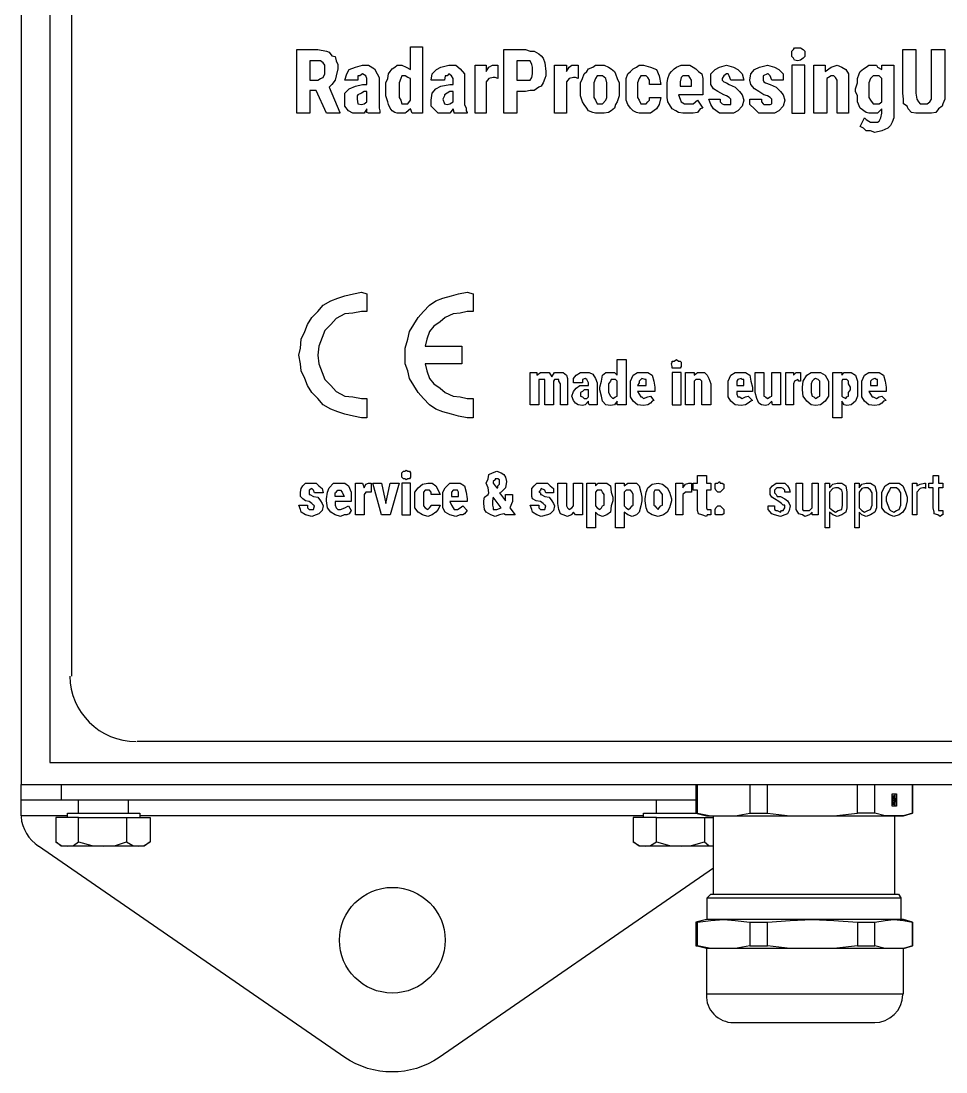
# Model space of a CAD drawing. Header units: millimetres. Extents: x 0 to 8410, y 0 to 5940.
# Drawn here: x 3699.7 to 3811.9, y 3948 to 4075.5 of the extents above; entities that cross this region are included whole.
import ezdxf

# ---------------------------------------------------------------- set-up
doc = ezdxf.new("R2010")
doc.units = ezdxf.units.MM
doc.header["$LTSCALE"] = 5
doc.layers.add('EL2', color=7, linetype='Continuous')
doc.layers.add('EL3', color=3, linetype='Continuous')

msp = doc.modelspace()

# ---------------------------------------------------------------- linework, layer by layer
at = {"layer": 'EL2'}
for points in [[(3737.08, 4067.48), (3738.35, 4064.41), (3738.35, 4064.3), (3736.76, 4064.3), (3735.49, 4067.06), (3734.75, 4067.06), (3734.75, 4064.3), (3733.16, 4064.3), (3733.16, 4072.03), (3735.7, 4072.03), (3736.76, 4071.82), (3737.08, 4071.71), (3737.4, 4071.29), (3737.82, 4071.18), (3737.93, 4070.65), (3738.14, 4070.23), (3738.14, 4069.7), (3737.93, 4068.85), (3737.82, 4068.33), (3737.4, 4067.8)], [(3743.96, 4067.27), (3743.96, 4068.01), (3744.17, 4068.54), (3744.28, 4069.07), (3744.49, 4069.38), (3744.7, 4069.7), (3745.02, 4069.91), (3745.34, 4070.13), (3745.87, 4070.13), (3746.4, 4069.91), (3746.92, 4069.6), (3746.92, 4072.35), (3748.41, 4072.35), (3748.41, 4064.3), (3747.14, 4064.3), (3746.92, 4064.83), (3746.4, 4064.41), (3746.29, 4064.3), (3745.87, 4064.3), (3745.34, 4064.3), (3745.02, 4064.41), (3744.7, 4064.62), (3744.49, 4064.94), (3744.28, 4065.36), (3744.17, 4065.68), (3743.96, 4066.42), (3743.96, 4066.95)], [(3762.8, 4067.58), (3762.48, 4067.48), (3761.95, 4067.06), (3761.43, 4067.06), (3760.9, 4066.95), (3759.84, 4066.95), (3759.84, 4064.3), (3758.25, 4064.3), (3758.25, 4072.03), (3760.9, 4072.03), (3761.43, 4071.82), (3761.95, 4071.82), (3762.48, 4071.5), (3762.8, 4071.29), (3763.01, 4070.97), (3763.22, 4070.44), (3763.33, 4069.38), (3763.33, 4068.85), (3763.22, 4068.54), (3763.01, 4068.01)], [(3793.18, 4071.5), (3793.18, 4071.82), (3793.39, 4072.03), (3793.5, 4072.24), (3793.92, 4072.24), (3794.24, 4072.24), (3794.56, 4072.03), (3794.77, 4071.82), (3794.77, 4071.5), (3794.77, 4071.18), (3794.56, 4070.97), (3794.24, 4070.76), (3793.92, 4070.65), (3793.5, 4070.76), (3793.39, 4070.97), (3793.18, 4071.18)], [(3811.71, 4066.74), (3811.71, 4066), (3811.49, 4065.47), (3811.39, 4065.15), (3810.96, 4064.83), (3810.65, 4064.41), (3810.12, 4064.3), (3809.27, 4064.3), (3808.21, 4064.3), (3807.68, 4064.41), (3807.26, 4064.83), (3807.15, 4065.15), (3806.73, 4065.47), (3806.73, 4066), (3806.62, 4066.74), (3806.62, 4072.03), (3808.21, 4072.03), (3808.21, 4066.74), (3808.32, 4066), (3808.53, 4065.68), (3808.74, 4065.47), (3809.27, 4065.47), (3809.59, 4065.47), (3809.91, 4065.68), (3810.12, 4066), (3810.12, 4066.74), (3810.12, 4072.03), (3811.71, 4072.03)], [(3735.7, 4070.65), (3734.75, 4070.65), (3734.75, 4068.33), (3735.7, 4068.33), (3736.02, 4068.54), (3736.34, 4068.64), (3736.55, 4069.07), (3736.55, 4069.6), (3736.55, 4070.13), (3736.34, 4070.44), (3736.02, 4070.65)], [(3761.43, 4070.65), (3760.9, 4070.65), (3759.84, 4070.65), (3759.84, 4068.33), (3760.9, 4068.33), (3761.43, 4068.33), (3761.64, 4068.64), (3761.74, 4069.07), (3761.74, 4069.38), (3761.74, 4069.91), (3761.64, 4070.23)], [(3739.94, 4064.3), (3739.41, 4064.62), (3738.98, 4065.15), (3738.98, 4065.89), (3738.98, 4066.74), (3739.51, 4067.27), (3740.26, 4067.58), (3741.1, 4067.8), (3741.63, 4067.8), (3741.63, 4068.33), (3741.63, 4068.54), (3741.53, 4068.85), (3741.1, 4069.07), (3740.78, 4068.85), (3740.57, 4068.85), (3740.57, 4068.33), (3738.98, 4068.33), (3739.2, 4069.07), (3739.51, 4069.6), (3740.26, 4069.91), (3741.1, 4070.13), (3741.84, 4070.13), (3742.59, 4069.7), (3742.9, 4069.07), (3743.12, 4068.64), (3743.12, 4068.11), (3743.12, 4065.68), (3743.12, 4065.36), (3743.12, 4064.94), (3743.22, 4064.62), (3743.22, 4064.41), (3743.22, 4064.3), (3741.84, 4064.3), (3741.63, 4064.41), (3741.63, 4064.83), (3741.31, 4064.3), (3740.57, 4064.3)], [(3750.63, 4069.91), (3751.58, 4070.13), (3752.43, 4070.13), (3752.96, 4069.7), (3753.49, 4069.07), (3753.49, 4068.64), (3753.49, 4068.11), (3753.49, 4065.68), (3753.49, 4065.36), (3753.7, 4064.94), (3753.7, 4064.62), (3753.8, 4064.41), (3753.8, 4064.3), (3752.22, 4064.3), (3752.22, 4064.41), (3752.11, 4064.83), (3751.69, 4064.3), (3751.05, 4064.3), (3750.31, 4064.3), (3749.99, 4064.62), (3749.46, 4065.15), (3749.46, 4065.89), (3749.57, 4066.74), (3749.99, 4067.27), (3750.63, 4067.58), (3751.69, 4067.8), (3752.11, 4067.8), (3752.11, 4068.33), (3752.11, 4068.54), (3751.9, 4068.85), (3751.58, 4069.07), (3751.37, 4068.85), (3751.16, 4068.85), (3751.05, 4068.33), (3749.46, 4068.33), (3749.57, 4069.07), (3750.1, 4069.6)], [(3757.51, 4068.54), (3757.19, 4068.64), (3756.98, 4068.64), (3756.45, 4068.54), (3756.13, 4068.11), (3756.13, 4064.3), (3754.76, 4064.3), (3754.76, 4070.13), (3756.13, 4070.13), (3756.13, 4069.38), (3756.45, 4069.91), (3756.87, 4070.13), (3756.98, 4070.13), (3757.4, 4070.13), (3757.51, 4070.13)], [(3764.39, 4070.13), (3765.87, 4070.13), (3765.87, 4069.38), (3766.19, 4069.91), (3766.51, 4070.13), (3766.93, 4070.13), (3767.04, 4070.13), (3767.25, 4070.13), (3767.25, 4068.54), (3766.93, 4068.64), (3766.72, 4068.64), (3766.19, 4068.54), (3765.87, 4068.11), (3765.87, 4064.3), (3764.39, 4064.3)], [(3772.22, 4066.95), (3772.22, 4066.42), (3772.01, 4065.68), (3771.8, 4065.36), (3771.69, 4064.94), (3771.27, 4064.62), (3770.95, 4064.41), (3770.42, 4064.3), (3769.9, 4064.3), (3769.37, 4064.3), (3769.05, 4064.41), (3768.52, 4064.62), (3768.31, 4064.94), (3767.99, 4065.36), (3767.78, 4065.68), (3767.57, 4066.42), (3767.57, 4066.95), (3767.57, 4067.27), (3767.57, 4068.01), (3767.78, 4068.54), (3767.99, 4069.07), (3768.31, 4069.38), (3768.52, 4069.7), (3769.05, 4069.91), (3769.37, 4070.13), (3769.9, 4070.13), (3770.42, 4070.13), (3770.95, 4069.91), (3771.27, 4069.7), (3771.69, 4069.38), (3771.8, 4069.07), (3772.01, 4068.54), (3772.22, 4068.01), (3772.22, 4067.27)], [(3775.19, 4070.13), (3776.03, 4069.91), (3776.77, 4069.6), (3777.09, 4068.85), (3777.3, 4067.8), (3775.93, 4067.8), (3775.93, 4068.33), (3775.72, 4068.64), (3775.5, 4068.85), (3775.19, 4068.85), (3774.87, 4068.85), (3774.66, 4068.54), (3774.45, 4068.01), (3774.45, 4067.27), (3774.45, 4066.95), (3774.45, 4066.21), (3774.66, 4065.89), (3774.87, 4065.47), (3775.19, 4065.47), (3775.5, 4065.47), (3775.72, 4065.68), (3775.93, 4065.89), (3775.93, 4066.21), (3777.3, 4066.21), (3777.09, 4065.36), (3776.77, 4064.83), (3776.03, 4064.3), (3775.19, 4064.3), (3774.66, 4064.3), (3774.34, 4064.41), (3773.92, 4064.62), (3773.6, 4064.94), (3773.28, 4065.36), (3773.07, 4065.89), (3773.07, 4066.95), (3773.07, 4067.27), (3773.07, 4068.54), (3773.28, 4069.07), (3773.6, 4069.38), (3773.92, 4069.7), (3774.34, 4069.91), (3774.66, 4070.13)], [(3782.38, 4064.94), (3782.07, 4064.83), (3781.75, 4064.41), (3781.22, 4064.3), (3780.48, 4064.3), (3779.95, 4064.3), (3779.42, 4064.41), (3779.1, 4064.62), (3778.68, 4064.83), (3778.36, 4065.36), (3778.15, 4065.68), (3778.04, 4066.21), (3778.04, 4066.74), (3778.04, 4067.27), (3778.04, 4068.01), (3778.15, 4068.54), (3778.36, 4069.07), (3778.57, 4069.38), (3778.89, 4069.7), (3779.21, 4069.91), (3779.74, 4070.13), (3780.27, 4070.13), (3780.8, 4070.13), (3781.22, 4069.91), (3781.54, 4069.7), (3781.85, 4069.38), (3782.28, 4069.07), (3782.38, 4068.54), (3782.38, 4068.01), (3782.38, 4067.27), (3782.38, 4066.53), (3779.42, 4066.53), (3779.63, 4066), (3779.74, 4065.68), (3780.16, 4065.47), (3780.48, 4065.47), (3781.22, 4065.47), (3781.75, 4065.89)], [(3784.4, 4069.91), (3785.24, 4070.13), (3786.09, 4069.91), (3786.62, 4069.6), (3787.15, 4069.07), (3787.36, 4068.33), (3785.77, 4068.33), (3785.56, 4068.85), (3785.46, 4069.07), (3785.24, 4069.07), (3784.93, 4068.85), (3784.71, 4068.54), (3784.71, 4068.33), (3784.93, 4068.11), (3785.24, 4068.01), (3785.56, 4067.8), (3786.3, 4067.48), (3786.83, 4066.95), (3787.15, 4066.53), (3787.36, 4065.89), (3787.15, 4065.15), (3786.62, 4064.62), (3786.09, 4064.3), (3785.24, 4064.3), (3784.4, 4064.3), (3783.66, 4064.83), (3783.34, 4065.36), (3783.12, 4066), (3784.5, 4066), (3784.5, 4065.68), (3784.71, 4065.47), (3784.93, 4065.36), (3785.24, 4065.36), (3785.77, 4065.36), (3785.77, 4065.47), (3785.77, 4065.89), (3785.77, 4066), (3785.56, 4066.21), (3785.24, 4066.42), (3784.93, 4066.53), (3784.19, 4066.95), (3783.66, 4067.27), (3783.34, 4067.8), (3783.34, 4068.33), (3783.34, 4069.07), (3783.87, 4069.6)], [(3790.22, 4064.3), (3789.16, 4064.3), (3788.63, 4064.83), (3788.1, 4065.36), (3788.1, 4066), (3789.48, 4066), (3789.48, 4065.68), (3789.69, 4065.47), (3789.79, 4065.36), (3790.22, 4065.36), (3790.32, 4065.36), (3790.53, 4065.36), (3790.75, 4065.47), (3790.75, 4065.89), (3790.75, 4066), (3790.53, 4066.21), (3790.22, 4066.42), (3789.79, 4066.53), (3789.16, 4066.95), (3788.63, 4067.27), (3788.21, 4067.8), (3788.1, 4068.33), (3788.21, 4069.07), (3788.63, 4069.6), (3789.26, 4069.91), (3790.22, 4070.13), (3791.06, 4069.91), (3791.59, 4069.6), (3792.12, 4069.07), (3792.12, 4068.33), (3790.75, 4068.33), (3790.53, 4068.85), (3790.32, 4069.07), (3790.22, 4069.07), (3789.69, 4068.85), (3789.69, 4068.54), (3789.69, 4068.33), (3789.79, 4068.11), (3790, 4068.01), (3790.53, 4067.8), (3791.27, 4067.48), (3791.8, 4066.95), (3792.12, 4066.53), (3792.33, 4065.89), (3792.12, 4065.15), (3791.59, 4064.62), (3791.06, 4064.3)], [(3793.18, 4064.3), (3794.77, 4064.3), (3794.77, 4070.13), (3793.18, 4070.13)], [(3797.2, 4069.38), (3797.94, 4069.91), (3798.69, 4070.13), (3799.22, 4069.91), (3799.74, 4069.6), (3800.06, 4069.07), (3800.06, 4068.54), (3800.06, 4068.01), (3800.06, 4064.3), (3798.69, 4064.3), (3798.69, 4068.01), (3798.69, 4068.33), (3798.47, 4068.64), (3798.26, 4068.85), (3797.94, 4068.85), (3797.63, 4068.64), (3797.42, 4068.54), (3797.42, 4064.3), (3795.83, 4064.3), (3795.83, 4070.13), (3797.2, 4070.13)], [(3800.91, 4067.27), (3801.12, 4068.01), (3801.12, 4068.54), (3801.33, 4069.07), (3801.44, 4069.38), (3801.86, 4069.7), (3802.18, 4069.91), (3802.5, 4070.13), (3802.92, 4070.13), (3803.45, 4070.13), (3803.55, 4069.91), (3804.08, 4069.6), (3804.08, 4070.13), (3805.56, 4070.13), (3805.56, 4064.3), (3805.56, 4063.77), (3805.35, 4063.24), (3805.14, 4062.82), (3804.82, 4062.5), (3804.08, 4062.19), (3803.24, 4061.97), (3802.71, 4062.19), (3802.18, 4062.19), (3801.86, 4062.5), (3801.44, 4062.71), (3801.97, 4063.77), (3802.18, 4063.56), (3802.5, 4063.35), (3802.71, 4063.24), (3803.02, 4063.24), (3803.55, 4063.24), (3803.76, 4063.35), (3803.98, 4063.77), (3804.08, 4064.3), (3804.08, 4064.83), (3803.55, 4064.3), (3802.92, 4064.3), (3802.5, 4064.3), (3802.18, 4064.41), (3801.44, 4064.94), (3801.12, 4065.68), (3801.12, 4066.42), (3800.91, 4066.95)], [(3745.55, 4067.27), (3745.55, 4066.95), (3745.55, 4066.21), (3745.76, 4065.89), (3745.87, 4065.47), (3746.29, 4065.47), (3746.61, 4065.47), (3746.92, 4065.89), (3746.92, 4068.54), (3746.61, 4068.64), (3746.29, 4068.85), (3745.87, 4068.85), (3745.76, 4068.54), (3745.55, 4068.01)], [(3769.9, 4068.85), (3769.58, 4068.85), (3769.37, 4068.54), (3769.15, 4068.01), (3769.15, 4067.27), (3769.15, 4066.95), (3769.15, 4066.21), (3769.37, 4065.89), (3769.58, 4065.47), (3769.9, 4065.47), (3770.21, 4065.47), (3770.64, 4065.89), (3770.74, 4066.21), (3770.74, 4066.95), (3770.74, 4067.27), (3770.74, 4068.01), (3770.64, 4068.54), (3770.21, 4068.85)], [(3781.01, 4067.8), (3781.01, 4068.33), (3780.8, 4068.64), (3780.69, 4068.85), (3780.27, 4068.85), (3779.95, 4068.85), (3779.74, 4068.64), (3779.63, 4068.11), (3779.63, 4067.58), (3781.01, 4067.58)], [(3802.5, 4067.27), (3802.5, 4066.95), (3802.5, 4066.21), (3802.71, 4065.89), (3803.02, 4065.47), (3803.45, 4065.47), (3803.76, 4065.47), (3804.08, 4065.68), (3804.08, 4068.54), (3803.76, 4068.85), (3803.45, 4068.85), (3803.02, 4068.85), (3802.71, 4068.54), (3802.5, 4068.01)], [(3740.47, 4066), (3740.57, 4065.47), (3741, 4065.36), (3741.31, 4065.47), (3741.63, 4065.68), (3741.63, 4066.95), (3741.31, 4066.95), (3741, 4066.74), (3740.57, 4066.53), (3740.47, 4066.42)], [(3752.11, 4065.68), (3752.11, 4066.95), (3751.69, 4066.95), (3751.37, 4066.74), (3751.05, 4066.53), (3751.05, 4066.42), (3750.84, 4066), (3751.05, 4065.47), (3751.37, 4065.36), (3751.69, 4065.47)], [(3741.63, 4027.36), (3741, 4027.36), (3740.04, 4027.57), (3738.98, 4027.79), (3738.14, 4028.1), (3737.29, 4028.42), (3736.34, 4028.95), (3735.7, 4029.69), (3734.96, 4030.43), (3734.43, 4031.28), (3734.12, 4032.12), (3733.69, 4033.08), (3733.59, 4033.92), (3733.38, 4034.98), (3733.59, 4035.83), (3733.69, 4036.89), (3734.12, 4037.84), (3734.43, 4038.69), (3734.96, 4039.54), (3735.7, 4040.28), (3736.34, 4041.02), (3737.29, 4041.55), (3738.14, 4041.86), (3738.98, 4042.18), (3740.04, 4042.39), (3741, 4042.61), (3741.63, 4042.39), (3741.63, 4040.28), (3741, 4040.28), (3739.94, 4040.06), (3738.98, 4039.96), (3737.93, 4039.43), (3737.29, 4038.69), (3736.55, 4037.95), (3736.23, 4037.1), (3735.81, 4036.04), (3735.7, 4034.98), (3735.81, 4033.92), (3736.23, 4032.87), (3736.55, 4032.02), (3737.29, 4031.28), (3737.93, 4030.54), (3738.98, 4030.01), (3739.94, 4029.9), (3741, 4029.69), (3741.63, 4029.69)], [(3754.55, 4027.36), (3753.8, 4027.36), (3752.75, 4027.57), (3751.9, 4027.79), (3750.84, 4028.1), (3749.99, 4028.42), (3749.25, 4028.95), (3748.51, 4029.69), (3747.88, 4030.43), (3747.35, 4031.28), (3746.82, 4032.12), (3746.61, 4033.08), (3746.29, 4033.92), (3746.29, 4034.98), (3746.29, 4035.83), (3746.61, 4036.89), (3746.82, 4037.84), (3747.35, 4038.69), (3747.88, 4039.54), (3748.51, 4040.28), (3749.25, 4041.02), (3749.99, 4041.55), (3750.84, 4041.86), (3751.9, 4042.18), (3752.75, 4042.39), (3753.8, 4042.61), (3754.55, 4042.39), (3754.55, 4040.28), (3753.8, 4040.28), (3752.96, 4040.06), (3752.11, 4039.96), (3751.16, 4039.54), (3750.52, 4039.01), (3749.78, 4038.48), (3749.25, 4037.84), (3748.93, 4036.89), (3748.72, 4036.04), (3753.17, 4036.04), (3753.17, 4033.92), (3748.72, 4033.92), (3748.93, 4033.08), (3749.25, 4032.12), (3749.78, 4031.49), (3750.52, 4030.96), (3751.16, 4030.43), (3752.11, 4030.01), (3752.96, 4029.9), (3753.8, 4029.69), (3754.55, 4029.69)], [(3769.9, 4031.07), (3770.11, 4031.81), (3770.21, 4032.55), (3770.64, 4032.87), (3771.17, 4032.87), (3771.69, 4032.87), (3772.01, 4032.55), (3772.01, 4034.45), (3773.07, 4034.45), (3773.07, 4028.95), (3772.01, 4028.95), (3772.01, 4029.37), (3771.69, 4028.95), (3771.17, 4028.84), (3770.64, 4028.95), (3770.21, 4029.37), (3770.11, 4030.01), (3769.9, 4030.75)], [(3778.57, 4033.92), (3778.68, 4034.13), (3778.68, 4034.24), (3778.89, 4034.24), (3779.21, 4034.45), (3779.42, 4034.24), (3779.63, 4034.24), (3779.74, 4034.13), (3779.74, 4033.92), (3779.74, 4033.61), (3779.63, 4033.39), (3779.42, 4033.39), (3779.21, 4033.39), (3778.89, 4033.39), (3778.68, 4033.39), (3778.68, 4033.61)], [(3764.6, 4032.02), (3764.39, 4032.02), (3764.28, 4031.81), (3764.28, 4031.6), (3764.28, 4028.95), (3763.22, 4028.95), (3763.22, 4031.49), (3763.22, 4031.81), (3763.22, 4032.02), (3763.01, 4032.02), (3762.8, 4032.02), (3762.48, 4032.02), (3762.48, 4031.81), (3762.48, 4028.95), (3761.43, 4028.95), (3761.43, 4032.87), (3762.27, 4032.87), (3762.27, 4032.55), (3762.7, 4032.87), (3763.22, 4032.87), (3763.75, 4032.87), (3764.07, 4032.34), (3764.39, 4032.87), (3764.92, 4032.87), (3765.45, 4032.87), (3765.87, 4032.55), (3765.98, 4032.12), (3765.98, 4031.49), (3765.98, 4028.95), (3765.13, 4028.95), (3765.13, 4031.49), (3764.92, 4031.81), (3764.92, 4032.02), (3764.81, 4032.02)], [(3767.25, 4028.95), (3766.93, 4029.16), (3766.72, 4029.48), (3766.51, 4030.01), (3766.72, 4030.54), (3767.04, 4030.96), (3767.46, 4031.28), (3768.1, 4031.28), (3768.52, 4031.28), (3768.52, 4031.6), (3768.31, 4032.02), (3768.1, 4032.12), (3767.78, 4032.02), (3767.78, 4031.6), (3766.72, 4031.6), (3766.72, 4032.12), (3767.04, 4032.55), (3767.57, 4032.87), (3768.1, 4032.87), (3768.62, 4032.87), (3769.05, 4032.65), (3769.37, 4032.12), (3769.58, 4031.6), (3769.58, 4029.9), (3769.58, 4029.69), (3769.58, 4029.37), (3769.58, 4029.16), (3769.58, 4028.95), (3768.62, 4028.95), (3768.52, 4029.16), (3768.52, 4029.37), (3768.1, 4028.95), (3767.78, 4028.84)], [(3774.45, 4032.87), (3774.97, 4032.87), (3775.72, 4032.87), (3776.24, 4032.55), (3776.46, 4031.81), (3776.56, 4031.07), (3776.56, 4030.54), (3774.45, 4030.54), (3774.66, 4030.22), (3774.87, 4029.9), (3774.97, 4029.9), (3775.19, 4029.69), (3775.72, 4029.9), (3776.03, 4030.01), (3776.46, 4029.48), (3776.24, 4029.37), (3776.03, 4029.16), (3775.72, 4028.95), (3775.19, 4028.84), (3774.45, 4028.95), (3773.92, 4029.37), (3773.6, 4029.9), (3773.6, 4030.75), (3773.6, 4030.96), (3773.6, 4031.81), (3773.92, 4032.55)], [(3778.68, 4028.95), (3779.74, 4028.95), (3779.74, 4032.87), (3778.68, 4032.87)], [(3782.28, 4031.81), (3782.07, 4032.02), (3781.75, 4032.02), (3781.54, 4032.02), (3781.33, 4031.81), (3781.33, 4028.95), (3780.27, 4028.95), (3780.27, 4032.87), (3781.33, 4032.87), (3781.33, 4032.55), (3781.75, 4032.87), (3782.28, 4032.87), (3782.6, 4032.87), (3782.91, 4032.55), (3783.12, 4032.12), (3783.34, 4031.49), (3783.34, 4028.95), (3782.28, 4028.95), (3782.28, 4031.49)], [(3786.3, 4032.87), (3787.04, 4032.87), (3787.57, 4032.87), (3788.1, 4032.55), (3788.21, 4031.81), (3788.42, 4031.07), (3788.42, 4030.54), (3786.51, 4030.54), (3786.51, 4030.22), (3786.62, 4029.9), (3786.83, 4029.9), (3787.15, 4029.69), (3787.57, 4029.9), (3787.89, 4030.01), (3788.42, 4029.48), (3788.21, 4029.37), (3787.89, 4029.16), (3787.57, 4028.95), (3787.04, 4028.84), (3786.3, 4028.95), (3785.77, 4029.37), (3785.46, 4029.9), (3785.46, 4030.75), (3785.46, 4030.96), (3785.46, 4031.81), (3785.77, 4032.55)], [(3789.79, 4030.43), (3789.79, 4030.01), (3790, 4029.9), (3790.22, 4029.69), (3790.53, 4029.9), (3790.75, 4030.01), (3790.75, 4032.87), (3791.8, 4032.87), (3791.8, 4028.95), (3790.85, 4028.95), (3790.75, 4029.37), (3790.32, 4028.95), (3790, 4028.84), (3789.48, 4028.95), (3789.16, 4029.16), (3788.95, 4029.69), (3788.74, 4030.43), (3788.74, 4032.87), (3789.79, 4032.87)], [(3794.24, 4031.81), (3794.03, 4031.81), (3793.92, 4032.02), (3793.5, 4031.81), (3793.39, 4031.49), (3793.39, 4028.95), (3792.44, 4028.95), (3792.44, 4032.87), (3793.39, 4032.87), (3793.39, 4032.55), (3793.71, 4032.87), (3794.03, 4032.87), (3794.24, 4032.87)], [(3797.63, 4030.75), (3797.63, 4030.01), (3797.2, 4029.37), (3796.67, 4028.95), (3796.04, 4028.84), (3795.51, 4028.95), (3794.98, 4029.37), (3794.56, 4030.01), (3794.45, 4030.75), (3794.45, 4031.07), (3794.56, 4031.81), (3794.98, 4032.55), (3795.51, 4032.87), (3796.04, 4032.87), (3796.67, 4032.87), (3797.2, 4032.55), (3797.63, 4031.81), (3797.63, 4031.07)], [(3798.16, 4032.87), (3799.22, 4032.87), (3799.22, 4032.55), (3799.53, 4032.87), (3799.85, 4032.87), (3800.38, 4032.87), (3800.91, 4032.55), (3801.12, 4031.81), (3801.12, 4031.07), (3801.12, 4030.75), (3801.12, 4030.01), (3800.91, 4029.37), (3800.38, 4028.95), (3799.85, 4028.84), (3799.53, 4028.95), (3799.22, 4029.37), (3799.22, 4027.36), (3798.16, 4027.36)], [(3804.61, 4029.48), (3804.29, 4029.37), (3804.08, 4029.16), (3803.76, 4028.95), (3803.24, 4028.84), (3802.5, 4028.95), (3801.97, 4029.37), (3801.65, 4029.9), (3801.65, 4030.75), (3801.65, 4030.96), (3801.65, 4031.81), (3801.97, 4032.55), (3802.5, 4032.87), (3803.24, 4032.87), (3803.76, 4032.87), (3804.29, 4032.55), (3804.51, 4031.81), (3804.61, 4031.07), (3804.61, 4030.54), (3802.5, 4030.54), (3802.71, 4030.22), (3802.92, 4029.9), (3803.02, 4029.9), (3803.45, 4029.69), (3803.76, 4029.9), (3804.08, 4030.01)], [(3770.95, 4031.07), (3770.95, 4030.75), (3770.95, 4030.43), (3771.17, 4030.01), (3771.27, 4029.9), (3771.48, 4029.69), (3771.8, 4029.9), (3772.01, 4030.01), (3772.01, 4031.81), (3771.8, 4032.02), (3771.48, 4032.02), (3771.27, 4032.02), (3771.17, 4031.81), (3770.95, 4031.49)], [(3774.45, 4031.28), (3775.5, 4031.28), (3775.5, 4031.49), (3775.5, 4032.02), (3775.4, 4032.02), (3774.97, 4032.12), (3774.87, 4032.02), (3774.66, 4031.81), (3774.66, 4031.6)], [(3786.51, 4031.28), (3787.36, 4031.28), (3787.36, 4031.49), (3787.36, 4032.02), (3787.15, 4032.02), (3787.04, 4032.12), (3786.62, 4032.02), (3786.51, 4031.81), (3786.51, 4031.6)], [(3796.04, 4032.12), (3795.83, 4032.02), (3795.62, 4031.81), (3795.51, 4031.49), (3795.51, 4031.07), (3795.51, 4030.75), (3795.51, 4030.43), (3795.62, 4030.01), (3795.83, 4029.9), (3796.04, 4029.69), (3796.36, 4029.9), (3796.57, 4030.01), (3796.57, 4030.43), (3796.57, 4030.75), (3796.57, 4031.07), (3796.57, 4031.49), (3796.57, 4031.81), (3796.36, 4032.02)], [(3799.32, 4029.9), (3799.74, 4029.69), (3799.85, 4029.9), (3800.06, 4030.01), (3800.06, 4030.43), (3800.27, 4030.75), (3800.27, 4031.07), (3800.06, 4031.49), (3800.06, 4031.81), (3799.85, 4032.02), (3799.74, 4032.02), (3799.32, 4032.02), (3799.22, 4031.81), (3799.22, 4030.01)], [(3803.55, 4031.49), (3803.55, 4032.02), (3803.45, 4032.02), (3803.24, 4032.12), (3802.92, 4032.02), (3802.71, 4031.81), (3802.71, 4031.6), (3802.71, 4031.28), (3803.55, 4031.28)], [(3767.57, 4030.01), (3767.78, 4029.9), (3767.99, 4029.69), (3768.31, 4029.69), (3768.52, 4029.9), (3768.52, 4030.75), (3768.1, 4030.75), (3767.99, 4030.75), (3767.78, 4030.54), (3767.57, 4030.43)], [(3746.92, 4020.37), (3746.92, 4020.16), (3746.82, 4019.95), (3746.61, 4019.95), (3746.4, 4019.85), (3746.29, 4019.95), (3746.08, 4019.95), (3745.87, 4020.16), (3745.87, 4020.37), (3745.87, 4020.69), (3746.08, 4020.9), (3746.29, 4020.9), (3746.4, 4021.01), (3746.61, 4020.9), (3746.82, 4020.9), (3746.92, 4020.69)], [(3758.46, 4015.61), (3758.25, 4015.72), (3757.72, 4015.61), (3757.19, 4015.4), (3756.66, 4015.61), (3756.13, 4015.93), (3755.92, 4016.25), (3755.82, 4016.99), (3755.82, 4017.31), (3755.92, 4017.73), (3756.35, 4018.05), (3756.45, 4018.26), (3756.35, 4018.89), (3756.13, 4019.42), (3756.35, 4019.95), (3756.45, 4020.48), (3756.87, 4020.69), (3757.4, 4020.9), (3757.93, 4020.69), (3758.25, 4020.48), (3758.46, 4020.16), (3758.57, 4019.63), (3758.46, 4018.89), (3757.93, 4018.36), (3757.72, 4018.26), (3758.46, 4017.31), (3758.46, 4017.73), (3758.46, 4018.05), (3759.31, 4018.05), (3759.31, 4017.2), (3758.99, 4016.46), (3759.63, 4015.61)], [(3735.49, 4015.61), (3734.96, 4015.4), (3734.22, 4015.61), (3733.69, 4015.93), (3733.59, 4016.25), (3733.38, 4016.78), (3734.43, 4016.78), (3734.43, 4016.46), (3734.65, 4016.25), (3734.75, 4016.25), (3734.96, 4016.25), (3735.17, 4016.25), (3735.28, 4016.67), (3735.17, 4016.78), (3734.96, 4016.99), (3734.65, 4017.2), (3734.22, 4017.31), (3733.9, 4017.52), (3733.59, 4017.84), (3733.59, 4018.36), (3733.69, 4018.79), (3733.9, 4019.1), (3734.22, 4019.42), (3734.96, 4019.42), (3735.49, 4019.42), (3735.81, 4019.1), (3736.23, 4018.79), (3736.34, 4018.26), (3735.28, 4018.26), (3735.17, 4018.58), (3734.96, 4018.79), (3734.65, 4018.58), (3734.65, 4018.36), (3734.65, 4018.26), (3734.65, 4018.05), (3734.75, 4018.05), (3735.17, 4017.84), (3735.7, 4017.73), (3736.02, 4017.31), (3736.23, 4016.99), (3736.34, 4016.67), (3736.23, 4016.14), (3735.81, 4015.72)], [(3737.61, 4019.42), (3738.35, 4019.42), (3738.98, 4019.42), (3739.41, 4019.1), (3739.73, 4018.36), (3739.73, 4017.52), (3739.73, 4017.2), (3737.82, 4017.2), (3737.82, 4016.78), (3737.93, 4016.46), (3738.14, 4016.25), (3738.46, 4016.25), (3738.98, 4016.46), (3739.41, 4016.67), (3739.73, 4016.14), (3739.51, 4015.72), (3739.2, 4015.61), (3738.88, 4015.61), (3738.46, 4015.4), (3737.82, 4015.61), (3737.29, 4015.93), (3736.87, 4016.46), (3736.76, 4017.31), (3736.76, 4017.52), (3736.87, 4018.36), (3737.08, 4018.89)], [(3740.26, 4019.42), (3741.1, 4019.42), (3741.31, 4018.89), (3741.53, 4019.32), (3741.84, 4019.42), (3742.06, 4019.42), (3742.16, 4019.42), (3742.16, 4018.36), (3742.06, 4018.36), (3741.84, 4018.36), (3741.53, 4018.36), (3741.31, 4018.05), (3741.31, 4015.61), (3740.26, 4015.61)], [(3743.96, 4016.99), (3744.49, 4019.42), (3745.55, 4019.42), (3744.49, 4015.61), (3743.43, 4015.61), (3742.37, 4019.42), (3743.43, 4019.42)], [(3745.87, 4015.61), (3746.92, 4015.61), (3746.92, 4019.42), (3745.87, 4019.42)], [(3748.72, 4016.46), (3749.04, 4016.25), (3749.25, 4016.46), (3749.46, 4016.67), (3749.46, 4016.78), (3750.52, 4016.78), (3750.31, 4016.25), (3749.99, 4015.93), (3749.57, 4015.61), (3749.04, 4015.4), (3748.41, 4015.61), (3747.88, 4015.93), (3747.45, 4016.46), (3747.45, 4017.31), (3747.45, 4017.73), (3747.45, 4018.36), (3747.88, 4018.89), (3748.41, 4019.32), (3749.04, 4019.42), (3749.57, 4019.42), (3749.99, 4019.1), (3750.31, 4018.58), (3750.52, 4018.05), (3749.46, 4018.05), (3749.46, 4018.36), (3749.25, 4018.58), (3749.04, 4018.58), (3748.72, 4018.58), (3748.51, 4018.36), (3748.51, 4018.05), (3748.51, 4017.73), (3748.51, 4017.31), (3748.51, 4016.78), (3748.51, 4016.67)], [(3753.8, 4016.14), (3753.49, 4015.72), (3753.28, 4015.61), (3752.96, 4015.61), (3752.43, 4015.4), (3751.69, 4015.61), (3751.16, 4015.93), (3750.84, 4016.46), (3750.84, 4017.31), (3750.84, 4017.52), (3750.84, 4018.36), (3751.16, 4018.89), (3751.69, 4019.42), (3752.43, 4019.42), (3752.96, 4019.42), (3753.49, 4019.1), (3753.7, 4018.36), (3753.8, 4017.52), (3753.8, 4017.2), (3751.69, 4017.2), (3751.9, 4016.78), (3752.11, 4016.46), (3752.22, 4016.25), (3752.64, 4016.25), (3752.96, 4016.46), (3753.28, 4016.67)], [(3757.51, 4019.1), (3757.72, 4019.32), (3757.72, 4019.42), (3757.72, 4019.63), (3757.72, 4019.85), (3757.51, 4019.95), (3757.4, 4019.95), (3757.19, 4019.95), (3757.19, 4019.85), (3756.98, 4019.63), (3756.98, 4019.42), (3757.19, 4019.1), (3757.4, 4018.89), (3757.51, 4018.89)], [(3762.27, 4019.42), (3762.8, 4019.42), (3763.54, 4019.42), (3763.86, 4019.1), (3764.28, 4018.79), (3764.28, 4018.26), (3763.33, 4018.26), (3763.22, 4018.58), (3762.8, 4018.79), (3762.7, 4018.58), (3762.48, 4018.36), (3762.7, 4018.26), (3762.7, 4018.05), (3762.8, 4018.05), (3763.22, 4017.84), (3763.75, 4017.73), (3764.07, 4017.31), (3764.28, 4016.99), (3764.39, 4016.67), (3764.28, 4016.14), (3763.86, 4015.72), (3763.54, 4015.61), (3762.8, 4015.4), (3762.27, 4015.61), (3761.74, 4015.93), (3761.64, 4016.25), (3761.43, 4016.78), (3762.48, 4016.78), (3762.48, 4016.46), (3762.7, 4016.25), (3763.01, 4016.25), (3763.22, 4016.25), (3763.33, 4016.67), (3763.22, 4016.78), (3763.01, 4016.99), (3762.7, 4017.2), (3762.17, 4017.31), (3761.74, 4017.52), (3761.64, 4017.84), (3761.64, 4018.36), (3761.64, 4018.79), (3761.95, 4019.1)], [(3766.72, 4015.93), (3766.4, 4015.61), (3765.98, 4015.4), (3765.45, 4015.61), (3765.13, 4015.72), (3764.92, 4016.25), (3764.81, 4016.99), (3764.81, 4019.42), (3765.87, 4019.42), (3765.87, 4016.99), (3765.87, 4016.67), (3765.98, 4016.46), (3766.19, 4016.25), (3766.51, 4016.46), (3766.72, 4016.67), (3766.72, 4019.42), (3767.78, 4019.42), (3767.78, 4015.61), (3766.93, 4015.61)], [(3771.48, 4017.31), (3771.27, 4016.67), (3771.17, 4015.93), (3770.74, 4015.61), (3770.21, 4015.4), (3769.68, 4015.61), (3769.37, 4015.93), (3769.37, 4014.02), (3768.31, 4014.02), (3768.31, 4019.42), (3769.37, 4019.42), (3769.37, 4019.1), (3769.68, 4019.42), (3770.11, 4019.42), (3770.74, 4019.42), (3771.17, 4019.1), (3771.27, 4018.36), (3771.48, 4017.73)], [(3771.8, 4019.42), (3772.86, 4019.42), (3772.86, 4019.1), (3773.28, 4019.42), (3773.81, 4019.42), (3774.34, 4019.42), (3774.66, 4019.1), (3774.87, 4018.36), (3774.97, 4017.73), (3774.97, 4017.31), (3774.87, 4016.67), (3774.66, 4015.93), (3774.34, 4015.61), (3773.81, 4015.4), (3773.28, 4015.61), (3772.86, 4015.93), (3772.86, 4014.02), (3771.8, 4014.02)], [(3775.4, 4017.52), (3775.5, 4018.36), (3775.72, 4018.89), (3776.24, 4019.32), (3776.98, 4019.42), (3777.51, 4019.32), (3778.04, 4018.89), (3778.36, 4018.36), (3778.57, 4017.52), (3778.57, 4017.31), (3778.36, 4016.46), (3778.04, 4015.93), (3777.62, 4015.61), (3776.98, 4015.4), (3776.24, 4015.61), (3775.72, 4015.93), (3775.5, 4016.46), (3775.4, 4017.31)], [(3781.01, 4018.36), (3780.8, 4018.36), (3780.69, 4018.36), (3780.27, 4018.36), (3779.95, 4018.05), (3779.95, 4015.61), (3779.1, 4015.61), (3779.1, 4019.42), (3779.95, 4019.42), (3779.95, 4018.89), (3780.27, 4019.32), (3780.69, 4019.42), (3780.8, 4019.42), (3781.01, 4019.42)], [(3781.75, 4016.14), (3781.75, 4016.67), (3781.75, 4018.58), (3781.22, 4018.58), (3781.22, 4019.42), (3781.75, 4019.42), (3781.75, 4020.37), (3782.81, 4020.37), (3782.81, 4019.42), (3783.34, 4019.42), (3783.34, 4018.58), (3782.81, 4018.58), (3782.81, 4016.78), (3782.81, 4016.46), (3782.91, 4016.25), (3783.12, 4016.25), (3783.34, 4016.25), (3783.34, 4015.61), (3782.91, 4015.61), (3782.81, 4015.4), (3782.28, 4015.61), (3781.85, 4015.72)], [(3783.87, 4018.89), (3783.87, 4019.32), (3783.97, 4019.42), (3784.19, 4019.42), (3784.4, 4019.63), (3784.5, 4019.42), (3784.71, 4019.42), (3784.93, 4019.32), (3784.93, 4018.89), (3784.93, 4018.79), (3784.71, 4018.58), (3784.5, 4018.36), (3784.4, 4018.36), (3784.19, 4018.36), (3783.97, 4018.58), (3783.87, 4018.79)], [(3792.65, 4015.72), (3792.33, 4015.61), (3791.8, 4015.4), (3791.06, 4015.61), (3790.75, 4015.72), (3790.32, 4016.25), (3790.32, 4016.67), (3791.06, 4016.67), (3791.06, 4016.25), (3791.27, 4016.14), (3791.38, 4016.14), (3791.8, 4015.93), (3791.91, 4016.14), (3792.12, 4016.14), (3792.33, 4016.46), (3792.33, 4016.78), (3792.12, 4016.78), (3791.91, 4016.99), (3791.59, 4017.2), (3791.06, 4017.52), (3790.75, 4017.73), (3790.53, 4018.05), (3790.53, 4018.36), (3790.53, 4018.79), (3790.85, 4019.1), (3791.27, 4019.42), (3791.8, 4019.42), (3792.33, 4019.42), (3792.65, 4019.1), (3792.86, 4018.79), (3792.97, 4018.36), (3792.33, 4018.36), (3792.33, 4018.58), (3792.12, 4018.79), (3791.91, 4018.89), (3791.8, 4018.89), (3791.38, 4018.89), (3791.27, 4018.79), (3791.06, 4018.58), (3791.06, 4018.36), (3791.06, 4018.26), (3791.27, 4018.05), (3791.38, 4017.84), (3791.8, 4017.84), (3792.33, 4017.52), (3792.65, 4017.31), (3792.86, 4016.99), (3792.97, 4016.67), (3792.86, 4016.14)], [(3794.45, 4016.46), (3794.45, 4016.25), (3794.56, 4016.14), (3794.98, 4016.14), (3795.3, 4016.14), (3795.62, 4016.46), (3795.62, 4019.42), (3796.36, 4019.42), (3796.36, 4015.61), (3795.62, 4015.61), (3795.62, 4015.93), (3795.3, 4015.61), (3794.77, 4015.4), (3794.45, 4015.61), (3794.03, 4015.72), (3793.71, 4016.25), (3793.71, 4016.99), (3793.71, 4019.42), (3794.45, 4019.42), (3794.45, 4016.99)], [(3797.73, 4019.42), (3797.73, 4018.89), (3798.16, 4019.32), (3798.69, 4019.42), (3799.22, 4019.42), (3799.74, 4019.1), (3799.85, 4018.36), (3799.85, 4017.73), (3799.85, 4017.31), (3799.85, 4016.46), (3799.74, 4015.93), (3799.22, 4015.61), (3798.69, 4015.4), (3798.16, 4015.61), (3797.73, 4015.93), (3797.73, 4014.02), (3797.2, 4014.02), (3797.2, 4019.42)], [(3803.45, 4017.31), (3803.45, 4016.46), (3803.24, 4015.93), (3802.71, 4015.61), (3802.18, 4015.4), (3801.65, 4015.61), (3801.33, 4015.93), (3801.33, 4014.02), (3800.8, 4014.02), (3800.8, 4019.42), (3801.33, 4019.42), (3801.33, 4018.89), (3801.65, 4019.32), (3802.18, 4019.42), (3802.71, 4019.42), (3803.24, 4019.1), (3803.45, 4018.36), (3803.45, 4017.73)], [(3807.15, 4017.31), (3806.94, 4016.46), (3806.62, 4015.93), (3806.2, 4015.61), (3805.56, 4015.4), (3805.03, 4015.61), (3804.51, 4015.93), (3804.08, 4016.46), (3804.08, 4017.31), (3804.08, 4017.73), (3804.08, 4018.36), (3804.51, 4019.1), (3805.03, 4019.42), (3805.56, 4019.42), (3806.2, 4019.42), (3806.62, 4019.1), (3806.94, 4018.36), (3807.15, 4017.73)], [(3808.32, 4019.42), (3808.32, 4019.1), (3808.74, 4019.32), (3809.27, 4019.42), (3809.38, 4019.42), (3809.38, 4018.79), (3809.27, 4018.89), (3809.06, 4018.89), (3808.74, 4018.79), (3808.32, 4018.36), (3808.32, 4015.61), (3807.79, 4015.61), (3807.79, 4019.42)], [(3810.96, 4016.46), (3810.96, 4016.25), (3810.96, 4016.14), (3811.18, 4016.14), (3811.39, 4016.14), (3811.49, 4016.14), (3811.49, 4015.61), (3811.39, 4015.61), (3811.18, 4015.4), (3810.86, 4015.61), (3810.44, 4015.72), (3810.44, 4015.93), (3810.33, 4016.46), (3810.33, 4018.89), (3809.8, 4018.89), (3809.8, 4019.42), (3810.33, 4019.42), (3810.33, 4020.37), (3810.96, 4020.37), (3810.96, 4019.42), (3811.49, 4019.42), (3811.49, 4018.89), (3810.96, 4018.89)], [(3737.82, 4017.84), (3737.82, 4018.26), (3737.93, 4018.36), (3738.14, 4018.58), (3738.35, 4018.58), (3738.46, 4018.58), (3738.67, 4018.36), (3738.88, 4017.84)], [(3752.75, 4017.84), (3752.75, 4018.36), (3752.64, 4018.58), (3752.43, 4018.58), (3752.11, 4018.58), (3751.9, 4018.36), (3751.9, 4018.26), (3751.9, 4017.84)], [(3770.42, 4017.31), (3770.42, 4017.73), (3770.42, 4018.05), (3770.21, 4018.36), (3770.11, 4018.58), (3769.9, 4018.58), (3769.58, 4018.58), (3769.37, 4018.36), (3769.37, 4016.67), (3769.58, 4016.46), (3769.9, 4016.25), (3770.11, 4016.46), (3770.21, 4016.67), (3770.42, 4016.78)], [(3773.07, 4016.46), (3773.39, 4016.25), (3773.6, 4016.46), (3773.81, 4016.67), (3773.92, 4016.78), (3773.92, 4017.31), (3773.92, 4017.73), (3773.92, 4018.05), (3773.81, 4018.36), (3773.6, 4018.58), (3773.39, 4018.58), (3773.07, 4018.58), (3772.86, 4018.36), (3772.86, 4016.67)], [(3776.46, 4017.52), (3776.46, 4017.31), (3776.46, 4016.78), (3776.56, 4016.67), (3776.77, 4016.46), (3776.98, 4016.25), (3777.09, 4016.46), (3777.3, 4016.67), (3777.51, 4016.78), (3777.51, 4017.31), (3777.51, 4017.52), (3777.51, 4018.05), (3777.3, 4018.36), (3777.09, 4018.58), (3776.98, 4018.58), (3776.56, 4018.58), (3776.46, 4018.36), (3776.46, 4018.05)], [(3798.47, 4015.93), (3798.79, 4016.14), (3799.22, 4016.25), (3799.32, 4016.78), (3799.32, 4017.31), (3799.32, 4017.73), (3799.32, 4018.26), (3799.22, 4018.58), (3798.79, 4018.89), (3798.47, 4018.89), (3798.16, 4018.79), (3797.73, 4018.36), (3797.73, 4016.46), (3798.16, 4016.14)], [(3802.92, 4017.31), (3802.92, 4017.73), (3802.92, 4018.26), (3802.71, 4018.58), (3802.39, 4018.89), (3801.97, 4018.89), (3801.65, 4018.79), (3801.33, 4018.36), (3801.33, 4016.46), (3801.65, 4016.14), (3801.97, 4015.93), (3802.39, 4016.14), (3802.71, 4016.25), (3802.92, 4016.78)], [(3805.88, 4018.89), (3805.56, 4018.89), (3805.14, 4018.89), (3805.03, 4018.58), (3804.82, 4018.26), (3804.61, 4017.73), (3804.61, 4017.31), (3804.82, 4016.78), (3805.03, 4016.25), (3805.14, 4016.14), (3805.56, 4015.93), (3805.88, 4016.14), (3806.2, 4016.25), (3806.41, 4016.78), (3806.41, 4017.31), (3806.41, 4017.73), (3806.41, 4018.26), (3806.2, 4018.58)], [(3756.87, 4016.78), (3756.98, 4016.46), (3756.98, 4016.25), (3757.4, 4016.25), (3757.93, 4016.46), (3756.98, 4017.73), (3756.87, 4017.31), (3756.87, 4016.99)], [(3784.93, 4016.14), (3784.93, 4015.72), (3784.71, 4015.61), (3784.5, 4015.61), (3784.4, 4015.61), (3784.19, 4015.61), (3783.97, 4015.61), (3783.87, 4015.72), (3783.87, 4016.14), (3783.87, 4016.25), (3783.97, 4016.46), (3784.19, 4016.67), (3784.4, 4016.67), (3784.5, 4016.67), (3784.71, 4016.46), (3784.93, 4016.25)]]:
    msp.add_lwpolyline(points, close=True, dxfattribs=at)
at = {"layer": 'EL3'}
for points in [[(3699.72, 4363.11), (3699.72, 3982.9), (4079.72, 3982.9), (4079.72, 3981), (4074.74, 3981), (4010.38, 3981)], [(3705.86, 3996.03), (3705.86, 4350.1)], [(4067.86, 3988.09), (3713.79, 3988.09)], [(3781.54, 3981), (3704.58, 3981), (3699.72, 3981), (3699.72, 3982.9)], [(3704.58, 3982.9), (3704.58, 3981)], [(3775.19, 3978.88), (3775.19, 3979.41), (3781.54, 3979.41), (3781.75, 3979.41), (3781.75, 3982.9)], [(3781.54, 3982.9), (3781.54, 3979.41), (3782.81, 3979.09), (3784.93, 3979.09), (3795.62, 3979.09), (3805.56, 3979.09), (3806.73, 3979.09), (3807.79, 3979.41), (3807.79, 3982.9), (3807.79, 3979.41), (3806.73, 3979.09), (3805.56, 3979.09), (3804.51, 3979.09), (3803.24, 3979.41), (3801.12, 3979.41)], [(3781.75, 3979.41), (3783.34, 3979.09), (3784.93, 3979.09), (3786.3, 3979.09), (3788.1, 3979.41), (3790.22, 3979.41), (3792.97, 3979.09), (3795.62, 3979.09), (3798.26, 3979.09), (3801.12, 3979.41), (3801.12, 3982.9)], [(3788.1, 3982.9), (3788.1, 3979.41)], [(3790.22, 3979.41), (3790.22, 3982.9)], [(3803.24, 3979.41), (3803.24, 3982.9)], [(3805.35, 3981.53), (3805.56, 3981.53), (3805.35, 3981.32)], [(3805.35, 3980.68), (3805.35, 3981), (3805.35, 3981.32), (3805.56, 3981.32), (3805.56, 3981.21), (3805.35, 3981), (3805.35, 3981.32), (3805.35, 3981.21)], [(3805.56, 3980.79), (3805.56, 3980.47), (3805.56, 3980.68), (3805.56, 3980.79), (3805.67, 3980.79), (3805.67, 3980.47), (3805.67, 3980.68), (3805.88, 3981), (3805.67, 3981), (3805.88, 3981), (3805.67, 3981.32), (3805.67, 3981.53), (3805.67, 3981.21), (3805.56, 3981.21), (3805.56, 3981.32), (3805.56, 3981.53), (3805.56, 3981.21)], [(3805.67, 3981.74), (3805.67, 3981.53)], [(3805.67, 3981.21), (3805.67, 3981), (3805.67, 3980.79), (3805.67, 3981), (3805.67, 3981.21), (3805.67, 3981), (3805.67, 3980.79)], [(3699.72, 3979.09), (3699.72, 3979.62), (3699.72, 3981)], [(3706.7, 3979.41), (3706.7, 3981)], [(3712.73, 3979.41), (3712.73, 3981)], [(3776.77, 3979.41), (3776.77, 3981)], [(3805.35, 3981), (3805.35, 3980.79), (3805.35, 3980.68), (3805.35, 3981), (3805.56, 3981), (3805.56, 3980.68), (3805.35, 3980.68), (3805.56, 3980.47), (3805.35, 3980.47)], [(3805.67, 3980.47), (3805.67, 3980.26)], [(3705.33, 3979.09), (3699.72, 3979.09)], [(3706.7, 3975.92), (3706.7, 3978.88), (3703.95, 3978.88), (3703.95, 3975.92), (3704.58, 3975.5), (3705.33, 3975.39), (3704.58, 3975.39), (3703.95, 3975.92)], [(3705.33, 3978.88), (3705.33, 3979.41), (3714.11, 3979.41), (3714.11, 3978.88)], [(3706.7, 3978.88), (3712.52, 3978.88), (3715.38, 3978.88), (3715.38, 3975.92)], [(3712.52, 3978.88), (3712.52, 3975.92)], [(3775.19, 3979.09), (3714.11, 3979.09)], [(3776.77, 3975.92), (3776.77, 3978.88), (3773.92, 3978.88), (3773.92, 3975.92), (3774.66, 3975.5), (3775.4, 3975.39), (3774.66, 3975.39), (3773.92, 3975.92)], [(3776.77, 3978.88), (3782.6, 3978.88), (3783.66, 3978.88)], [(3782.6, 3978.88), (3782.6, 3975.92)], [(3783.66, 3969.57), (3783.66, 3979.09)], [(3805.67, 3969.57), (3805.67, 3979.09)], [(3782.91, 3969.14), (3783.34, 3969.57), (3806.09, 3969.57), (3806.41, 3969.14), (3806.41, 3966.5)], [(3782.91, 3966.5), (3782.91, 3969.14), (3806.41, 3969.14)], [(3806.73, 3963.01), (3807.79, 3963.33), (3807.79, 3966.19), (3806.73, 3966.5), (3805.56, 3966.5), (3795.62, 3966.5), (3784.93, 3966.5), (3782.81, 3966.5), (3781.54, 3966.19), (3781.75, 3966.19)], [(3781.54, 3966.19), (3781.54, 3963.33), (3781.75, 3963.33)], [(3788.1, 3966.19), (3790.22, 3966.19)], [(3801.12, 3966.19), (3803.24, 3966.19)], [(3782.81, 3963.01), (3781.54, 3963.33)], [(3788.1, 3963.33), (3790.22, 3963.33)], [(3801.12, 3963.33), (3803.24, 3963.33)], [(3782.81, 3957.51), (3806.73, 3957.51)]]:
    msp.add_lwpolyline(points, dxfattribs=at)
for points in [[(3703.21, 3985.55), (4078.23, 3985.55), (4078.23, 4360.68), (3703.21, 4360.68)], [(3805.88, 3981.74), (3805.88, 3980.26), (3805.35, 3980.26), (3805.35, 3981.74)], [(3805.56, 3981.53), (3805.67, 3981.53)], [(3805.56, 3980.47), (3805.67, 3980.47)], [(3709.77, 3975.39), (3705.33, 3975.39), (3706.07, 3975.5), (3706.7, 3975.92), (3708.29, 3975.5), (3709.77, 3975.39), (3711.15, 3975.5), (3712.52, 3975.92), (3713.26, 3975.5), (3714.01, 3975.39)], [(3715.38, 3975.92), (3714.64, 3975.39), (3714.01, 3975.39), (3714.64, 3975.5)], [(3779.74, 3975.39), (3775.4, 3975.39), (3776.03, 3975.5), (3776.77, 3975.92), (3778.36, 3975.5), (3779.74, 3975.39), (3781.01, 3975.5), (3782.6, 3975.92), (3783.12, 3975.5), (3783.66, 3975.39)], [(3788.1, 3963.33), (3786.3, 3963.01), (3784.93, 3963.01), (3783.34, 3963.01), (3781.75, 3963.33), (3781.75, 3966.19), (3783.34, 3966.4), (3784.93, 3966.5), (3786.3, 3966.4), (3788.1, 3966.19)], [(3801.12, 3963.33), (3798.26, 3963.01), (3795.62, 3963.01), (3792.97, 3963.01), (3790.22, 3963.33), (3790.22, 3966.19), (3792.97, 3966.4), (3795.62, 3966.5), (3798.26, 3966.4), (3801.12, 3966.19)], [(3807.79, 3963.33), (3806.73, 3963.01), (3805.56, 3963.01), (3804.51, 3963.01), (3803.24, 3963.33), (3803.24, 3966.19), (3804.51, 3966.4), (3805.56, 3966.5), (3806.73, 3966.4), (3807.79, 3966.19)]]:
    msp.add_lwpolyline(points, close=True, dxfattribs=at)
for points in [[(3783.66, 3972.74), (3750.42, 3949.78, -0.308027), (3738.98, 3949.78), (3701.83, 3975.39)], [(3806.73, 3957.51), (3806.73, 3963.01), (3782.81, 3963.01), (3782.81, 3957.4, 0.421809), (3786.09, 3954.01), (3803.24, 3954.01)]]:
    msp.add_lwpolyline(points, format="xyb", dxfattribs=at)
msp.add_circle((3744.74, 3964), 6.41, dxfattribs=at)
for points in [[(3705.64, 3996.03), (3705.64, 3991.69), (3709.24, 3988.09), (3713.69, 3988.09)], [(3699.72, 3978.99), (3699.82, 3977.51), (3700.67, 3976.24), (3701.83, 3975.39)], [(3803.13, 3954.01), (3805.03, 3954.01), (3806.62, 3955.5), (3806.62, 3957.4)]]:
    msp.add_open_spline(points, degree=3, dxfattribs=at)

doc.saveas('drawing.dxf')
